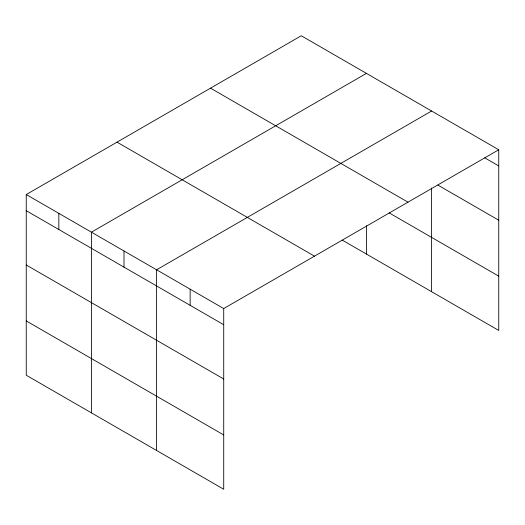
<?xml version="1.0" encoding="UTF-8"?>
<svg xmlns="http://www.w3.org/2000/svg" width="525" height="525" viewBox="0 0 525 525"><rect width="100%" height="100%" fill="white"/><g stroke="black" fill="none" stroke-linecap="round" stroke-linejoin="round"><path stroke-width="0.79" d="M342.359 240.161L498.75 330.448L498.75 149.769L301.278 35.759L26.25 194.552L26.25 375.231L223.722 489.241L223.722 308.556L26.25 194.552M366.443 73.382L91.416 232.175L91.416 412.853M431.609 111.005L156.581 269.798L156.581 450.476M223.722 308.556L498.75 149.769M484.765 157.848L498.75 165.926M437.902 185.089L498.75 220.218M210.518 88.161L407.991 202.171M389.11 212.855L498.75 276.157M117.009 142.15L314.482 256.161M26.25 210.702L223.722 324.713M26.25 264.994L223.722 379.004M26.25 320.933L223.722 434.943M431.609 187.943L431.609 291.69M366.443 225.704L366.443 254.067M190.148 289.177L190.148 305.327M123.998 250.983L123.998 267.14M58.833 213.36L58.833 229.517"/></g></svg>
